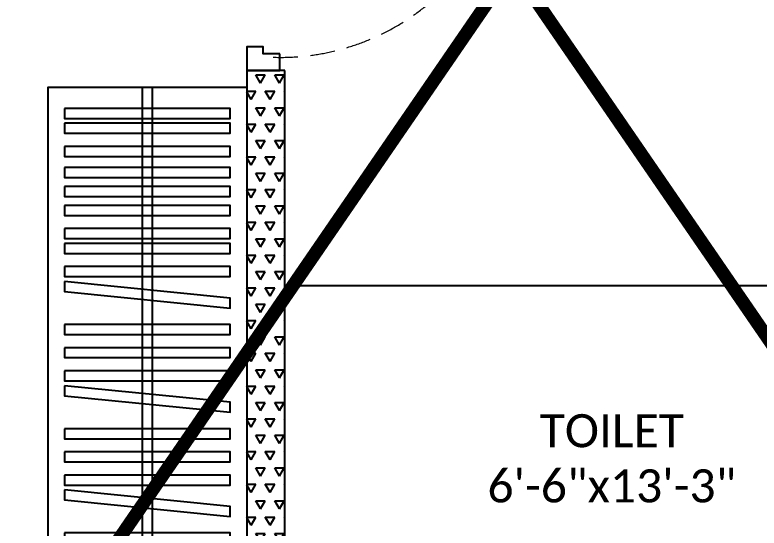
# Model space of a CAD drawing. Header units: millimetres. Extents: x -620 to 15825, y -3130 to 13425.
# Drawn here: x 3685 to 5933, y 1222 to 2773 of the extents above; entities that cross this region are included whole.
import ezdxf
from ezdxf.enums import TextEntityAlignment as Align

# ---------------------------------------------------------------- set-up
doc = ezdxf.new("R2010")
doc.units = ezdxf.units.MM
doc.header["$LTSCALE"] = 150
doc.linetypes.add('1215E_Roof Plan$0$DASHED', pattern=[0.75, 0.5, -0.25])
doc.linetypes.add('DASHED', pattern=[0.75, 0.5, -0.25])
doc.layers.add('1215E_Roof Plan$0$ad-Primary Roof', color=5, linetype='Continuous', true_color=0x0000ff)
for name, color, linetype in [('ad-Door', 11, 'Continuous'), ('ad-Furniture', 8, 'Continuous'), ('ad-Text main', 7, 'Continuous'), ('ad-Text Main_Door&window Label', 7, 'Continuous'), ('ad-Toilet fixtures', 8, 'Continuous'), ('ad-Wall', 240, 'Continuous'), ('ad-Wall hatch', 8, 'Continuous')]:
    doc.layers.add(name, color=color, linetype=linetype)
doc.styles.add('New Text Style', font='arial.ttf', dxfattribs={"height": 100})
doc.styles.get("Standard").update_dxf_attribs({"font": 'calibril.ttf'})

# ---------------------------------------------------------------- blocks, each defined once
blk = doc.blocks.new('zw$C7D6')
at = {"layer": 'ad-Text main', "insert": (5488.2, 1432.2), "char_height": 100, "width": 716.648, "attachment_point": 5, "bg_fill": 2}
blk.add_mtext('TOILET\\P6\'-6"x13\'-3"', dxfattribs=at)
blk = doc.blocks.new('A$C5a02a541')
at = {"layer": 'ad-Furniture'}
for p, q in [((-315.1, 0), (-315.1, 2325)), ((-285.1, 0), (-285.1, 2325))]:
    blk.add_line(p, q, dxfattribs=at)
for points in [[(-600, 0), (-600, 2325), (0, 2325), (0, 0)], [(-550.1, 2260.2), (-550.1, 2230.2), (-50.1, 2230.2), (-50.1, 2260.2)], [(-550.1, 2215.2), (-550.1, 2185.2), (-50.1, 2185.2), (-50.1, 2215.2)], [(-550.1, 2145.2), (-550.1, 2115.2), (-50.1, 2115.2), (-50.1, 2145.2)], [(-550.1, 2081.9), (-550.1, 2051.9), (-50.1, 2051.9), (-50.1, 2081.9)], [(-550.1, 2024.4), (-550.1, 1994.4), (-50.1, 1994.4), (-50.1, 2024.4)], [(-550.1, 1967), (-550.1, 1937), (-50.1, 1937), (-50.1, 1967)], [(-550.1, 1897), (-550.1, 1867), (-50.1, 1867), (-50.1, 1897)], [(-550.1, 1852), (-550.1, 1822), (-50.1, 1822), (-50.1, 1852)], [(-550.1, 1782), (-550.1, 1752), (-50.1, 1752), (-50.1, 1782)], [(-550.1, 1737), (-550.1, 1707), (-50.1, 1657), (-50.1, 1687)], [(-550.1, 1607), (-550.1, 1577), (-50.1, 1577), (-50.1, 1607)], [(-550.1, 1537), (-550.1, 1507), (-50.1, 1507), (-50.1, 1537)], [(-550.1, 1467), (-550.1, 1437), (-50.1, 1437), (-50.1, 1467)], [(-550.1, 1422), (-550.1, 1392), (-50.1, 1342), (-50.1, 1372)], [(-550.1, 1292), (-550.1, 1262), (-50.1, 1262), (-50.1, 1292)], [(-550.1, 1222), (-550.1, 1192), (-50.1, 1192), (-50.1, 1222)], [(-550.1, 1152), (-550.1, 1122), (-50.1, 1122), (-50.1, 1152)], [(-550.1, 1107), (-550.1, 1077), (-50.1, 1027), (-50.1, 1057)], [(-550.1, 977), (-550.1, 947), (-50.1, 947), (-50.1, 977)], [(-550.1, 907), (-550.1, 877), (-50.1, 877), (-50.1, 907)], [(-550.1, 837), (-550.1, 807), (-50.1, 807), (-50.1, 837)], [(-550.1, 764.7), (-550.1, 734.7), (-50.1, 734.7), (-50.1, 764.7)], [(-550.1, 719.7), (-550.1, 689.7), (-50.1, 639.7), (-50.1, 669.7)], [(-550.1, 613.1), (-550.1, 583.1), (-50.1, 583.1), (-50.1, 613.1)], [(-550.1, 540.9), (-550.1, 510.9), (-50.1, 510.9), (-50.1, 540.9)], [(-550.1, 495.9), (-550.1, 465.9), (-50.1, 415.9), (-50.1, 445.9)], [(-550.1, 365.9), (-550.1, 335.9), (-50.1, 335.9), (-50.1, 365.9)], [(-550.1, 295.9), (-550.1, 265.9), (-50.1, 265.9), (-50.1, 295.9)], [(-550.1, 225.9), (-550.1, 195.9), (-50.1, 195.9), (-50.1, 225.9)], [(-550.1, 153.6), (-550.1, 123.6), (-50.1, 123.6), (-50.1, 153.6)], [(-550.1, 108.6), (-550.1, 78.6), (-50.1, 28.6), (-50.1, 58.6)]]:
    blk.add_lwpolyline(points, close=True, dxfattribs=at)
blk = doc.blocks.new('zw$BB2B')
at = {"layer": 'ad-Toilet fixtures'}
blk.add_lwpolyline([(4500, 1955), (6475, 1955)], dxfattribs=at)
at = {"layer": 'ad-Furniture'}
blk.add_blockref('A$C5a02a541', (4385, 230), dxfattribs=at)
blk.add_blockref('A$C5a02a541', (4385, 230), dxfattribs=at)
blk = doc.blocks.new('*U70')
for p, q in [((-8.3, -111.1), (-41.7, -111.1)), ((-25, -127.8), (-25, -94.4)), ((-528.5, -478), (-513.6, -492.9)), ((-463.3, -543.1), (-478.2, -528.2))]:
    blk.add_line(p, q)
for points in [[(-750, -100), (-750, -50), (-728.6, -50), (-728.6, -35.7), (-728.6, 0), (-800, 0), (-800, -100)], [(-50, -100), (0, -100), (0, 0), (-71.4, 0), (-71.4, -35.7), (-71.4, -50), (-50, -50)], [(-50, -100), (-130.8, -180.8), (-166.2, -145.5), (-85.4, -64.6)], [(-130.8, -180.8), (-464.2, -514.2), (-499.5, -478.8), (-166.2, -145.5)], [(-545, -595), (-464.2, -514.2), (-499.5, -478.8), (-580.3, -559.6)]]:
    blk.add_lwpolyline(points, close=True)
for points in [[(-525.4, -504.7), (-552.8, -477.2), (-490, -414.3), (-482.2, -422.2), (-539.2, -490.8)], [(-490, -540), (-462.5, -567.5), (-399.7, -504.7), (-407.6, -496.8), (-476.2, -553.8)]]:
    blk.add_lwpolyline(points)
blk.add_circle((-25, -111.1), 11.1)
at = {"color": 8, "linetype": 'DASHED', "lineweight": 0}
blk.add_arc((-62.1, -102.1), 698.3, 178.1881, 271.8119, dxfattribs=at)
at = {"layer": 'ad-Text Main_Door&window Label'}
blk.add_line((-400, 125), (-400, -230), dxfattribs=at)
blk.add_circle((-400.3, 245), 120, dxfattribs=at)
at = {"layer": 'ad-Text Main_Door&window Label', "style": 'New Text Style'}
blk.add_attdef('D1', text='', height=100, dxfattribs=at).set_placement((-400.3, 245), align=Align.MIDDLE_CENTER)
blk = doc.blocks.new('zw$6EBD')
at = {"layer": 'ad-Wall hatch', "transparency": 33554610}
h = blk.add_hatch(dxfattribs=at)
h.set_pattern_fill('TRIANG', color=256, scale=6)
h.set_pattern_definition([(60, (-2631.195, -1739.29), (-28.575, 49.49335), [28.575, -28.575]), (120, (-2631.195, -1739.29), (-57.15, 3e-08), [28.575, -28.575]), (0, (-2645.48, -1714.543), (28.575, 49.49335), [28.575, -28.575])])
h.paths.add_polyline_path([(4500, 2605), (4385, 2605), (4385, 230), (4500, 230)])
at = {"layer": 'ad-Wall'}
blk.add_lwpolyline([(4500, 2605), (4385, 2605), (4385, 230), (4500, 230)], close=True, dxfattribs=at)
at = {"layer": 'ad-Door', "ltscale": 5, "rotation": 89.99999999999993}
blk.add_blockref('*U70', (4385, 3405), dxfattribs=at).add_auto_attribs({'D1': 'D2'})
blk = doc.blocks.new('1215E_Roof Plan')
at = {"layer": '1215E_Roof Plan$0$ad-Primary Roof', "linetype": '1215E_Roof Plan$0$DASHED', "ltscale": 2, "const_width": 40}
blk.add_lwpolyline([(1460, -2510), (8915, -2510), (5187.5, 2920)], close=True, dxfattribs=at)

msp = doc.modelspace()

# ---------------------------------------------------------------- block references
at = {"layer": 'ad-Text main'}
msp.add_blockref('zw$C7D6', (0, 0), dxfattribs=at)

# ---------------------------------------------------------------- next in the draw order: block references
at = {"layer": 'ad-Furniture'}
msp.add_blockref('zw$BB2B', (0, 0), dxfattribs=at)

# ---------------------------------------------------------------- next in the draw order: block references
msp.add_blockref('zw$6EBD', (0, 0))

# ---------------------------------------------------------------- next in the draw order: block references
msp.add_blockref('1215E_Roof Plan', (0, 0))

doc.saveas('drawing.dxf')
